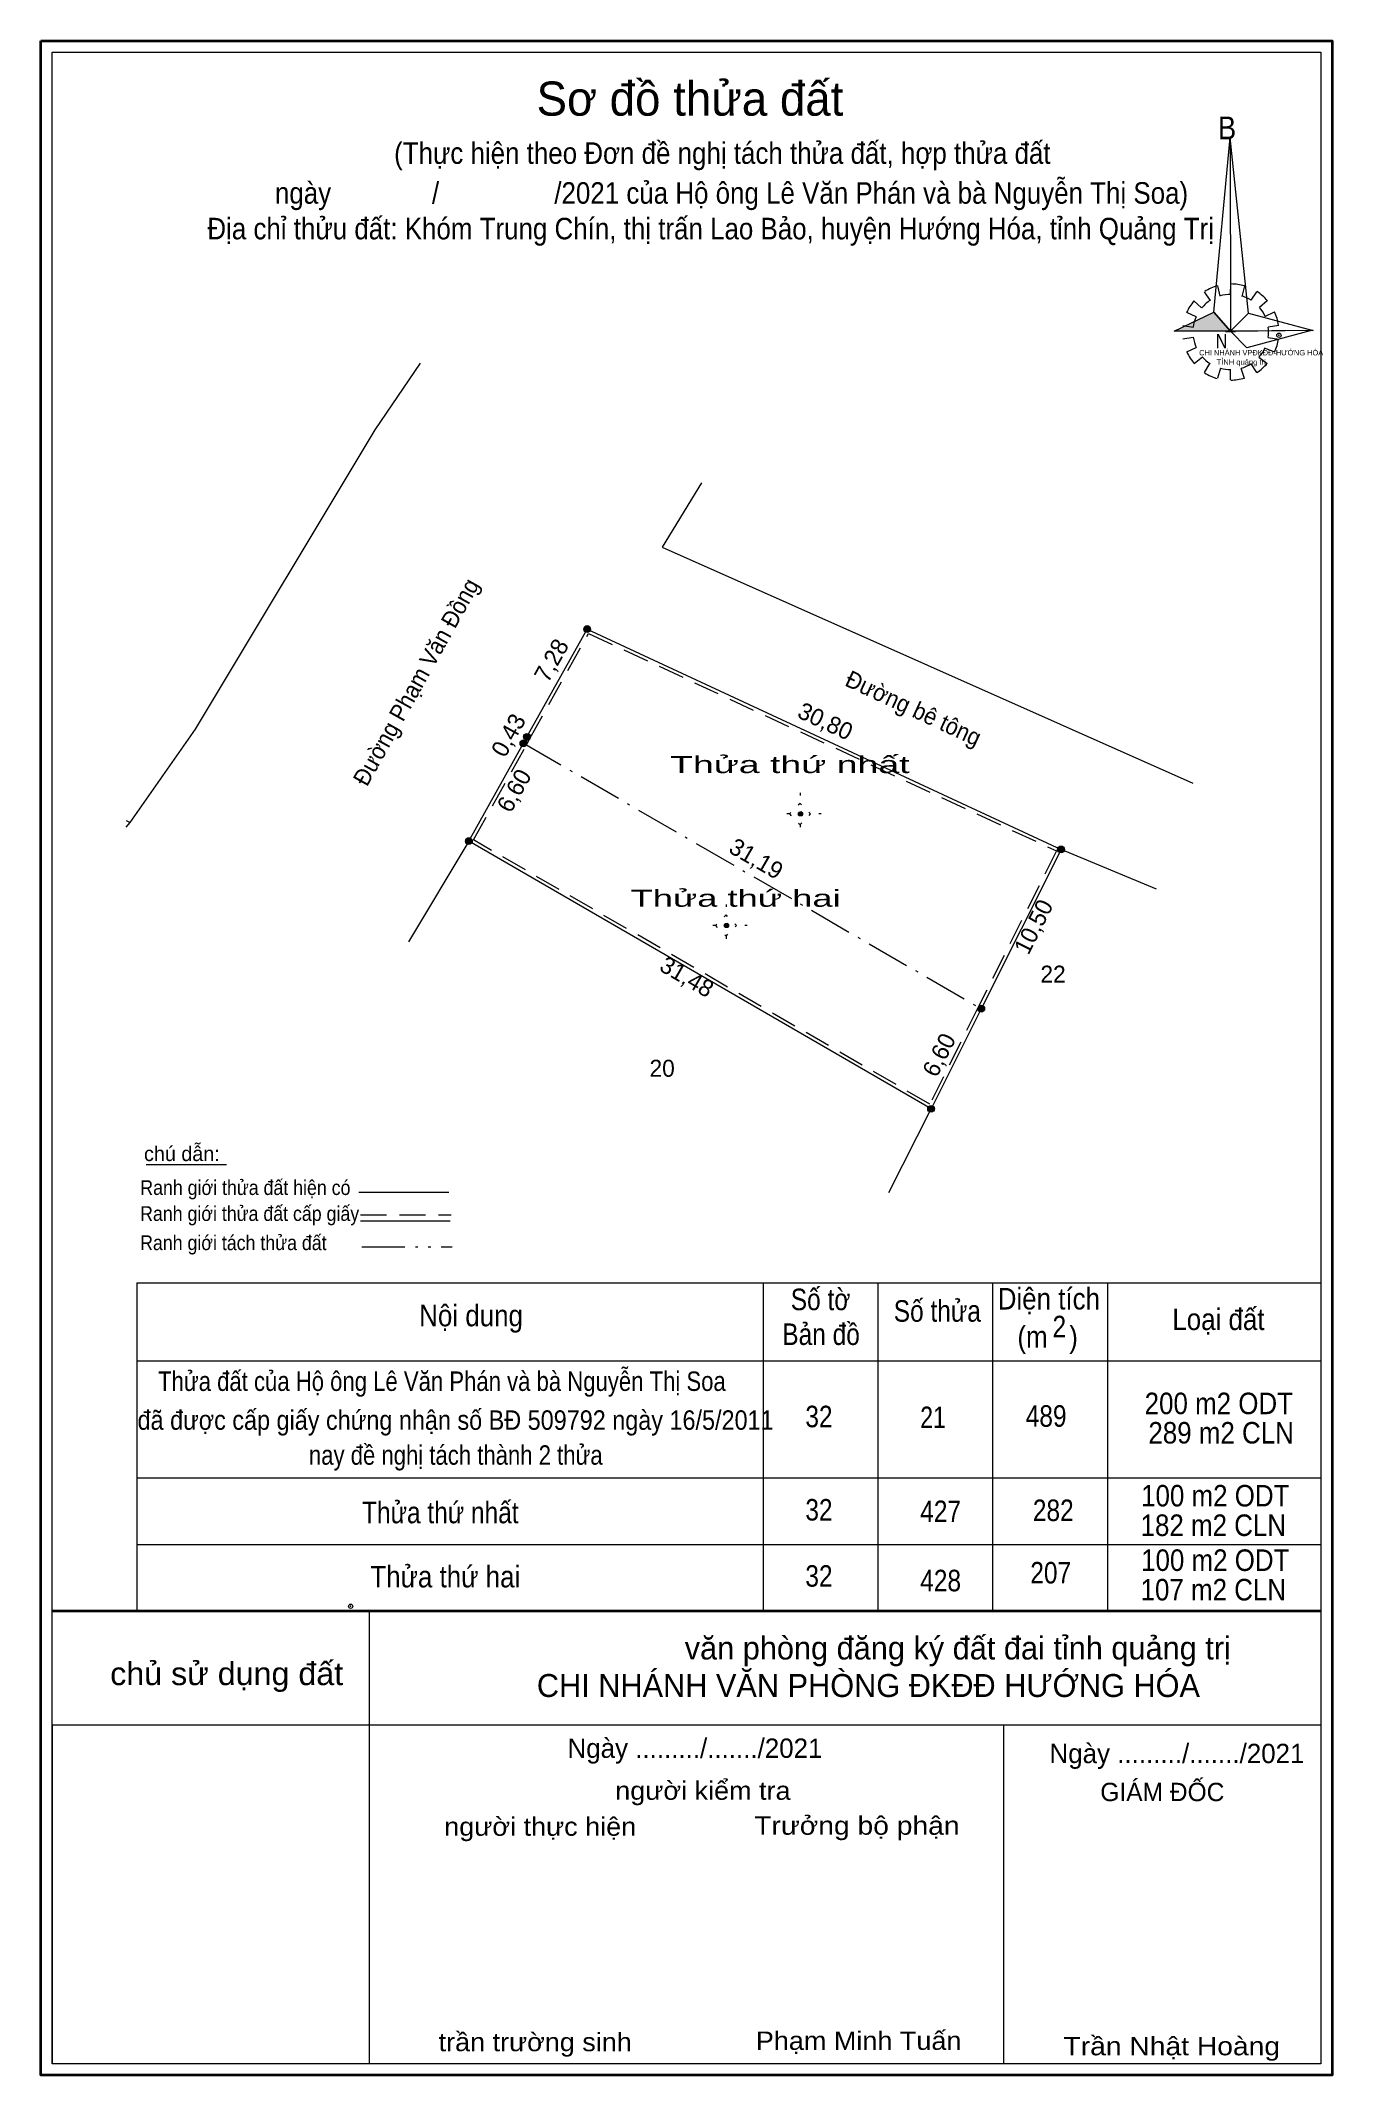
# Model space of a CAD drawing. Header units: metres. Extents: x 537387 to 537463, y 1837381 to 1837501.
import ezdxf
from ezdxf.enums import TextEntityAlignment as Align

# ---------------------------------------------------------------- set-up
doc = ezdxf.new("R2010")
doc.units = ezdxf.units.M
doc.header["$LTSCALE"] = 0.51
doc.header["$PDMODE"] = 32
doc.header["$PDSIZE"] = 0.255
for name, pattern in [('DASH_DOUBLE_DOT', [9.2, 5, -1.2, 0.3, -1.2, 0.3, -1.2]), ('DOT_DASHED', [7.7, 5, -1.2, 0.3, -1.2]), ('DOTTED', [1.5, 0.3, -1.2]), ('MEDIUM_DASHED', [4.5, 3, -1.5])]:
    doc.linetypes.add(name, pattern=pattern)
for name, color, linetype, lineweight in [('1', 7, 'Continuous', 13), ('10', 7, 'DOT_DASHED', 13), ('11', 7, 'DOTTED', 13), ('13', 7, 'Continuous', 13), ('17', 7, 'Continuous', 13), ('23', 7, 'Continuous', 13), ('5', 7, 'Continuous', 35), ('6', 7, 'Continuous', 13), ('63', 7, 'DASH_DOUBLE_DOT', 13)]:
    doc.layers.add(name, color=color, linetype=linetype, lineweight=lineweight)
doc.layers.add('7', color=7, linetype='Continuous')

msp = doc.modelspace()

# ---------------------------------------------------------------- hatches: boundary and pattern name
at = {"layer": '1'}
msp.add_hatch(color=256, dxfattribs=at).paths.add_polyline_path([(537454.12, 1837483.67), (537456.45, 1837484.8), (537457.44, 1837483.67)])
at = {"layer": '11'}
for points in [[(537432.2161, 1837455.2198, 1), (537431.9161, 1837455.2198, 1)], [(537427.8555, 1837448.6445, 1), (537427.5555, 1837448.6445, 1)]]:
    msp.add_hatch(color=256, dxfattribs=at).paths.add_polyline_path(points)
at = {"layer": '13'}
for points in [[(537419.72, 1837466.12, 1), (537419.32, 1837466.12, 1)], [(537415.9616, 1837459.3859, 1), (537415.5616, 1837459.3859, 1)], [(537415.9616, 1837459.3859, 1), (537415.5616, 1837459.3859, 1)], [(537415.9616, 1837459.3859, 1), (537415.5616, 1837459.3859, 1)], [(537416.17, 1837459.76, 1), (537415.77, 1837459.76, 1)], [(537412.75, 1837453.62, 1), (537412.35, 1837453.62, 1)], [(537447.65, 1837453.13, 1), (537447.25, 1837453.13, 1)], [(537442.9462, 1837443.7409, 1), (537442.5462, 1837443.7409, 1)], [(537442.9462, 1837443.7409, 1), (537442.5462, 1837443.7409, 1)], [(537442.9462, 1837443.7409, 1), (537442.5462, 1837443.7409, 1)], [(537439.99, 1837437.84, 1), (537439.59, 1837437.84, 1)]]:
    msp.add_hatch(color=256, dxfattribs=at).paths.add_polyline_path(points)

# ---------------------------------------------------------------- linework, layer by layer
at = {"layer": '1'}
for p, q in [((537456.25, 1837485.5), (537455.91, 1837486)), ((537456.67, 1837486.35), (537456.82, 1837485.75)), ((537457.44, 1837485.84), (537457.46, 1837486.46)), ((537458.26, 1837486.35), (537458.11, 1837485.73)), ((537458.66, 1837485.5), (537458.99, 1837486)), ((537455.42, 1837484.53), (537454.86, 1837484.77)), ((537455.27, 1837485.46), (537455.73, 1837485.05)), ((537459.6, 1837485.46), (537459.14, 1837485.07)), ((537459.47, 1837484.55), (537460.03, 1837484.82)), ((537454.62, 1837484.01), (537455.23, 1837483.92)), ((537457.15, 1837483.65), (537457.74, 1837483.65)), ((537460.29, 1837484.01), (537459.66, 1837483.92)), ((537455.23, 1837483.3), (537454.62, 1837483.21)), ((537454.86, 1837482.46), (537455.42, 1837482.72)), ((537460.05, 1837482.44), (537459.44, 1837482.67)), ((537459.66, 1837483.3), (537460.29, 1837483.21)), ((537455.78, 1837482.15), (537455.3, 1837481.76)), ((537455.91, 1837481.24), (537456.23, 1837481.78)), ((537456.85, 1837481.49), (537456.67, 1837480.9)), ((537457.44, 1837480.8), (537457.44, 1837481.4)), ((537458.05, 1837481.49), (537458.24, 1837480.91)), ((537458.99, 1837481.24), (537458.66, 1837481.76)), ((537459.11, 1837482.15), (537459.6, 1837481.78)), ((537392.59, 1837454.71), (537396.44, 1837460.22)), ((537412.55, 1837453.62), (537408.99, 1837447.69)), ((537453.08, 1837450.78), (537447.45, 1837453.13)), ((537437.31, 1837432.9), (537439.79, 1837437.84)), ((537392.97, 1837427.58), (537462.76, 1837427.58)), ((537392.97, 1837427.58), (537392.97, 1837408.24)), ((537429.89, 1837427.58), (537429.89, 1837408.24)), ((537436.66, 1837427.58), (537436.66, 1837408.24)), ((537443.42, 1837427.58), (537443.42, 1837408.24)), ((537450.19, 1837427.58), (537450.19, 1837408.24)), ((537392.97, 1837422.99), (537462.76, 1837422.99)), ((537392.97, 1837416.08), (537462.76, 1837416.08)), ((537392.97, 1837412.16), (537462.76, 1837412.16)), ((537392.97, 1837412.16), (537462.76, 1837412.16)), ((537392.97, 1837408.24), (537462.76, 1837408.24)), ((537406.68, 1837408.24), (537406.68, 1837381.55)), ((537387.31, 1837407.59), (537387.31, 1837380.87)), ((537387.99, 1837401.53), (537462.76, 1837401.53)), ((537387.99, 1837401.53), (537387.99, 1837381.55)), ((537444.06, 1837401.53), (537444.06, 1837381.55))]:
    msp.add_line(p, q, dxfattribs=at)
at = {"layer": '1', "lineweight": 35}
msp.add_line((537387.99, 1837408.24), (537462.76, 1837408.24), dxfattribs=at)
at = {"layer": '1'}
for points in [[(537387.31, 1837380.87), (537387.31, 1837500.8), (537463.43, 1837500.8), (537463.43, 1837380.87)], [(537387.31, 1837380.87), (537387.31, 1837500.8), (537463.43, 1837500.8), (537463.43, 1837380.87)], [(537457.41, 1837495.09), (537457.44, 1837483.67), (537456.45, 1837484.8)], [(537457.41, 1837495.09), (537457.44, 1837483.67), (537458.5, 1837484.73)], [(537454.12, 1837483.67), (537456.45, 1837484.8), (537457.44, 1837483.67)], [(537462.32, 1837483.71), (537457.44, 1837483.67), (537458.5, 1837484.73)], [(537462.28, 1837483.73), (537458.4, 1837482.69), (537457.44, 1837483.67)]]:
    msp.add_lwpolyline(points, close=True, dxfattribs=at)
for points in [[(537396.44, 1837460.22), (537407.02, 1837477.87), (537409.7, 1837481.79)], [(537426.26, 1837474.74), (537423.95, 1837470.94), (537455.22, 1837457.04)]]:
    msp.add_lwpolyline(points, dxfattribs=at)
at = {"layer": '1', "linetype": 'MEDIUM_DASHED'}
msp.add_lwpolyline([(537447.18, 1837453.04), (537442.57, 1837443.83), (537439.71, 1837438.12), (537412.82, 1837453.69), (537415.94, 1837459.29), (537416.14, 1837459.66), (537419.6, 1837465.86)], close=True, dxfattribs=at)
at = {"layer": '1'}
for centre, major_axis, start_param, end_param in [((537457.4544, 1837483.6285), (2.8461, 0), 1.84955988, 2.13900916), ((537457.4544, 1837483.6285), (2.8461, 0), 1.27924208, 1.56332225), ((537457.4544, 1837483.6285), (2.8461, 0), 0.71056237, 0.99687234), ((537457.4544, 1837483.6285), (2.8461, 0), 2.43958176, 2.72400246), ((537457.4544, 1837483.6285), (2.2305, 0), 2.13373541, 2.44496261), ((537457.4544, 1837483.6285), (2.2305, 0), 1.56985589, 1.85611068), ((537457.4544, 1837483.6285), (2.2305, 0), 1.00270906, 1.2755622), ((537457.4544, 1837483.6285), (2.2305, 0), 0.42678376, 0.70646463), ((537457.4544, 1837483.6285), (2.8461, 0), 0.1390515, 0.43393316), ((537457.4544, 1837483.6285), (2.2305, 0), 2.72368549, 3.01515824), ((537457.4544, 1837483.6285), (2.2305, 0), 6.13558388, 6.41618463), ((537457.4544, 1837483.6285), (2.8461, 0), 3.56988637, 3.85691866), ((537457.4544, 1837483.6285), (2.2305, 0), 3.28229955, 3.56105054), ((537457.4544, 1837483.6285), (2.2305, 0), 5.56137327, 5.83951437), ((537457.4544, 1837483.6285), (2.8461, 0), 5.85230288, 6.13839648), ((537457.4544, 1837483.6285), (2.2305, 0), 3.86077574, 4.13258255), ((537457.4381, 1837483.6116), (2.8461, 0), 4.1470906, 4.43659307), ((537457.4544, 1837483.6285), (2.2305, 0), 4.43854677, 4.71314001), ((537457.4544, 1837483.6285), (2.2305, 0), 4.99087134, 5.28933161), ((537457.4544, 1837483.6285), (2.8461, 0), 5.28561416, 5.56798705), ((537457.4544, 1837483.6285), (2.8461, 0), 4.71301008, 4.99761054)]:
    msp.add_ellipse(centre, major_axis=major_axis, ratio=0.995001, start_param=start_param, end_param=end_param, dxfattribs=at)
for p in [(537460.29, 1837483.44), (537405.58, 1837408.52)]:
    msp.add_point(p, dxfattribs=at)
at = {"layer": '10'}
msp.add_line((537415.76, 1837459.39), (537442.75, 1837443.74), dxfattribs=at)
at = {"layer": '10', "linetype": 'Continuous'}
msp.add_lwpolyline([(537447.45, 1837453.13), (537442.75, 1837443.74), (537439.79, 1837437.84), (537412.55, 1837453.62), (537415.76, 1837459.39), (537415.97, 1837459.76), (537419.52, 1837466.12)], close=True, dxfattribs=at)
at = {"layer": '11'}
for p, q in [((537432.07, 1837456.47), (537432.07, 1837455.84)), ((537431.44, 1837455.22), (537430.82, 1837455.22)), ((537433.32, 1837455.22), (537432.69, 1837455.22)), ((537432.07, 1837454.59), (537432.07, 1837453.97)), ((537427.71, 1837449.89), (537427.71, 1837449.27)), ((537427.08, 1837448.64), (537426.46, 1837448.64)), ((537427.71, 1837448.02), (537427.71, 1837447.39)), ((537428.96, 1837448.64), (537428.33, 1837448.64))]:
    msp.add_line(p, q, dxfattribs=at)
for points in [[(537432.07, 1837455.84), (537431.44, 1837455.22), (537432.07, 1837454.59), (537432.69, 1837455.22)], [(537427.71, 1837449.27), (537427.08, 1837448.64), (537427.71, 1837448.02), (537428.33, 1837448.64)]]:
    msp.add_lwpolyline(points, close=True, dxfattribs=at)
for centre in [(537432.0661, 1837455.2198), (537427.7055, 1837448.6445)]:
    msp.add_circle(centre, 0.15, dxfattribs=at)
at = {"layer": '13'}
for centre in [(537419.52, 1837466.12), (537415.7616, 1837459.3859), (537415.7616, 1837459.3859), (537415.7616, 1837459.3859), (537415.97, 1837459.76), (537412.55, 1837453.62), (537447.45, 1837453.13), (537442.7462, 1837443.7409), (537442.7462, 1837443.7409), (537442.7462, 1837443.7409), (537439.79, 1837437.84)]:
    msp.add_circle(centre, 0.2, dxfattribs=at)
at = {"layer": '17'}
msp.add_line((537393.52, 1837434.56), (537398.27, 1837434.56), dxfattribs=at)
at = {"layer": '23'}
for p in [(537392.34, 1837454.84), (537392.34, 1837454.45)]:
    msp.add_line(p, (537392.59, 1837454.71), dxfattribs=at)
at = {"layer": '5'}
msp.add_lwpolyline([(537387.32, 1837500.8), (537463.44, 1837500.8), (537463.44, 1837380.87), (537387.32, 1837380.87)], close=True, dxfattribs=at)
at = {"layer": '5', "lineweight": 13}
msp.add_lwpolyline([(537462.76, 1837408.25), (537462.76, 1837381.55), (537387.99, 1837381.55), (537387.99, 1837500.13), (537462.76, 1837500.13)], close=True, dxfattribs=at)
at = {"layer": '6'}
for p, q in [((537406.07, 1837432.93), (537411.37, 1837432.93)), ((537406.16, 1837431.23), (537411.45, 1837431.23))]:
    msp.add_line(p, q, dxfattribs=at)
at = {"layer": '6', "linetype": 'MEDIUM_DASHED'}
msp.add_line((537406.16, 1837431.59), (537411.5, 1837431.59), dxfattribs=at)
at = {"layer": '63'}
msp.add_line((537406.23, 1837429.71), (537411.56, 1837429.71), dxfattribs=at)

# ---------------------------------------------------------------- texts
at = {"layer": '1'}
msp.add_text('Sơ đồ thửa đất', height=2.013, dxfattribs=at).set_placement((537425.58, 1837496.38), align=Align.CENTER)
for s, height, width, p in [('B', 1.34, 0.9, (537456.7, 1837494.99)), ('N', 0.8375, 0.85, (537456.57, 1837482.67)), ('TỈNH quảng trị', 0.3171, 1.05, (537456.62, 1837481.7))]:
    msp.add_text(s, height=height, dxfattribs=dict(at, width=width)).set_placement(p)
msp.add_text('CHI NHÁNH VPĐKĐĐ-HƯỚNG HÓA', height=0.317, dxfattribs=at).set_placement((537455.59, 1837482.25))
for s, height, p in [('văn phòng đăng ký đất đai tỉnh quảng trị', 1.353, (537457.46, 1837405.38)), ('CHI NHÁNH VĂN PHÒNG ĐKĐĐ HƯỚNG HÓA', 1.353, (537455.64, 1837403.17)), ('GIÁM ĐỐC', 1.082, (537457.08, 1837397.03))]:
    msp.add_text(s, height=height, dxfattribs=at).set_placement(p, align=Align.RIGHT)
for s, height, width, p in [('chủ sử dụng đất', 1.353, 1.05, (537405.14, 1837403.87)), ('người kiểm tra', 1.082, 1.1, (537431.51, 1837397.11)), ('người thực hiện', 1.082, 1.1, (537422.41, 1837394.99)), ('Trưởng bộ phận', 1.082, 1.15, (537441.47, 1837395.05)), ('trần trường sinh', 1.081, 1.1, (537422.15, 1837382.29)), ('Phạm Minh Tuấn', 1.082, 1.1, (537441.58, 1837382.37)), ('Trần Nhật Hoàng', 1.082, 1.15, (537460.36, 1837382.05))]:
    msp.add_text(s, height=height, dxfattribs=dict(at, width=width)).set_placement(p, align=Align.RIGHT)
at = {"layer": '13', "width": 0.95}
msp.add_text('Đường Phạm Văn Đồng', height=1, rotation=60.882, dxfattribs=at).set_placement((537409.8726, 1837462.7617), align=Align.CENTER)
at = {"layer": '13'}
for s, width, p in [('Thửa thứ nhất', 1.65, (537431.465, 1837457.63)), ('Thửa thứ hai', 1.6, (537428.27, 1837449.75))]:
    msp.add_text(s, height=1, dxfattribs=dict(at, width=width)).set_placement(p, align=Align.CENTER)
for s, p in [('22', (537446.9802, 1837445.28)), ('20', (537423.9402, 1837439.73))]:
    msp.add_text(s, height=1, dxfattribs=at).set_placement(p, align=Align.CENTER)
at = {"layer": '5'}
for s, rotation, p in [('7,28', 60.831, (537417.8489, 1837464.0363)), ('0,43', 60.879, (537415.315, 1837459.6217)), ('30,80', 335.057, (537433.3542, 1837460.2365)), ('6,60', 60.882, (537415.6488, 1837456.3567)), ('31,19', 329.896, (537429.2392, 1837452.155)), ('10,50', 63.39, (537446.277, 1837448.351)), ('31,48', 329.916, (537425.1494, 1837445.1914)), ('6,60', 63.39, (537440.7092, 1837440.7961))]:
    msp.add_text(s, height=1, rotation=rotation, dxfattribs=at).set_placement(p, align=Align.CENTER)
at = {"layer": '5', "width": 0.95}
msp.add_text('Đường bê tông', height=1, rotation=335.057, dxfattribs=at).set_placement((537438.5442, 1837460.9979), align=Align.CENTER)
at = {"layer": '6'}
msp.add_text('chú dẫn:', height=0.8699, dxfattribs=at).set_placement((537393.4, 1837434.76))
for s, height, width, p in [('Ranh giới thửa đất hiện có ', 0.8699, 0.9, (537393.18, 1837432.76)), ('Ranh giới thửa đất cấp giấy', 0.8699, 0.9, (537393.17, 1837431.23)), ('Ranh giới tách thửa đất', 0.8699, 0.9, (537393.17, 1837429.51)), ('Số tờ', 1.269, 0.85, (537431.52, 1837425.97)), ('Diện tích', 1.269, 0.9, (537443.72, 1837426.01)), ('Nội dung', 1.269, 0.9, (537409.62, 1837425.02)), ('Số thửa', 1.269, 0.85, (537437.59, 1837425.29)), ('Loại đất', 1.269, 0.9, (537454.01, 1837424.8)), ('Bản đồ', 1.269, 0.85, (537431.02, 1837423.92)), ('(m   )', 1.269, 0.9, (537444.88, 1837423.77)), ('2', 1.269, 0.85, (537446.95, 1837424.37)), ('Thửa đất của Hộ ông Lê Văn Phán và bà Nguyễn Thị Soa', 1.146, 0.85, (537394.23, 1837421.21)), ('đã được cấp giấy chứng nhận số BĐ 509792 ngày 16/5/2011', 1.146, 0.9, (537393.02, 1837418.92)), ('32', 1.269, 0.85, (537432.38, 1837419.07)), ('21', 1.269, 0.8, (537439.15, 1837419.02)), ('489', 1.269, 0.85, (537445.37, 1837419.1)), ('200 m2 ODT', 1.269, 0.9, (537452.38, 1837419.84)), ('289 m2 CLN', 1.269, 0.9, (537452.6, 1837418.11)), ('nay đề nghị tách thành 2 thửa', 1.146, 0.85, (537403.12, 1837416.86)), ('100 m2 ODT', 1.269, 0.9, (537452.17, 1837414.4)), ('Thửa thứ nhất', 1.269, 0.85, (537406.25, 1837413.41)), ('32', 1.269, 0.85, (537432.38, 1837413.57)), ('427', 1.269, 0.85, (537439.15, 1837413.48)), ('282', 1.269, 0.85, (537445.79, 1837413.54)), ('182 m2 CLN', 1.269, 0.9, (537452.14, 1837412.66)), ('100 m2 ODT', 1.269, 0.9, (537452.17, 1837410.6)), ('Thửa thứ hai', 1.269, 0.9, (537406.74, 1837409.63)), ('32', 1.269, 0.85, (537432.38, 1837409.67)), ('428', 1.269, 0.85, (537439.15, 1837409.4)), ('207', 1.269, 0.85, (537445.64, 1837409.86)), ('107 m2 CLN', 1.269, 0.9, (537452.14, 1837408.86))]:
    msp.add_text(s, height=height, dxfattribs=dict(at, width=width)).set_placement(p)
for p in [(537425.875, 1837399.58), (537454.285, 1837399.27)]:
    msp.add_text('Ngày ........./......./2021', height=1.142, dxfattribs=at).set_placement(p, align=Align.CENTER)
at = {"layer": '7', "width": 0.9}
for s, p in [('(Thực hiện theo Đơn đề nghị tách thửa đất, hợp thửa đất ', (537427.7, 1837493.54)), ('ngày              /                /2021 của Hộ ông Lê Văn Phán và bà Nguyễn Thị Soa)', (537428.03, 1837491.19)), ('Địa chỉ thửu đất: Khóm Trung Chín, thị trấn Lao Bảo, huyện Hướng Hóa, tỉnh Quảng Trị', (537426.8, 1837489.09))]:
    msp.add_text(s, height=1.269, dxfattribs=at).set_placement(p, align=Align.CENTER)

doc.saveas('drawing.dxf')
